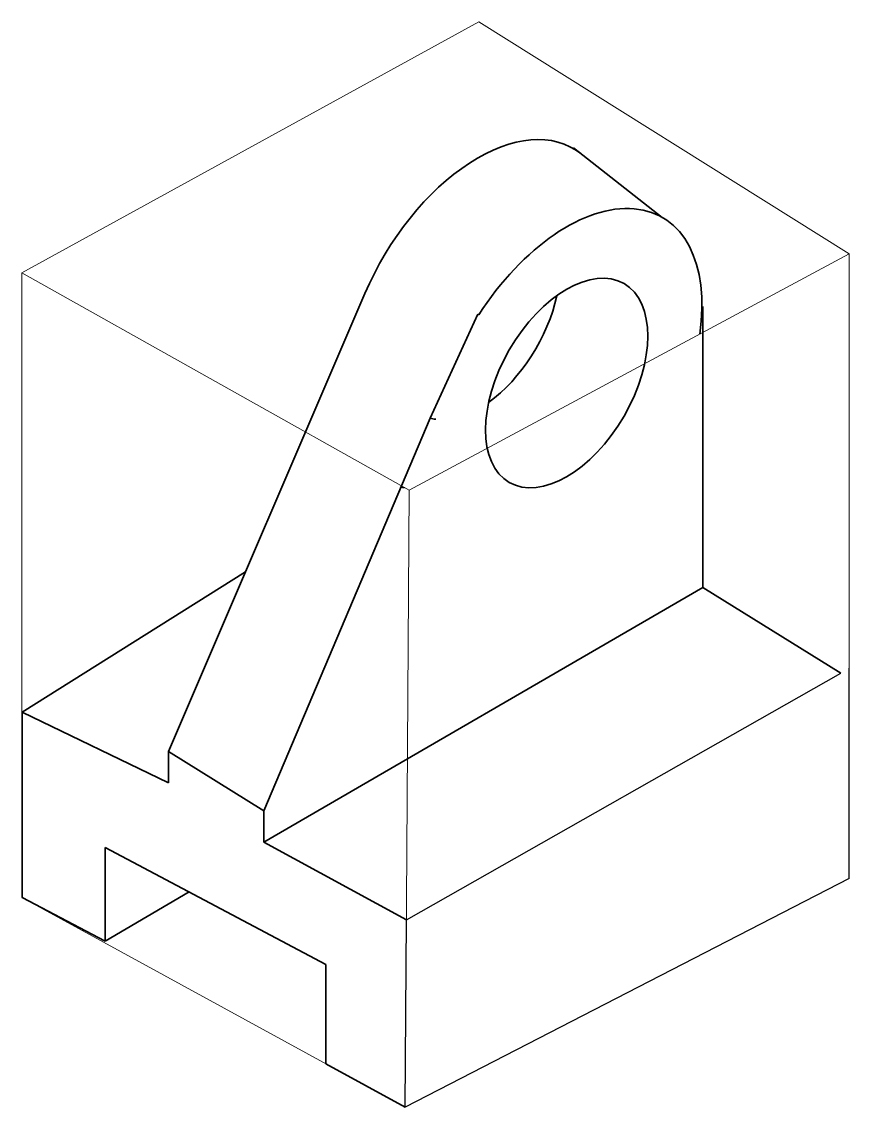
# Model space of a CAD drawing. Header units: millimetres. Extents: x -61 to 71, y 0 to 174.
import ezdxf

# ---------------------------------------------------------------- set-up
doc = ezdxf.new("R2010")
doc.units = ezdxf.units.MM
doc.header["$MEASUREMENT"] = 0

msp = doc.modelspace()

# ---------------------------------------------------------------- linework, layer by layer
at = {"color": 51, "lineweight": 5, "true_color": 0xf8f6b0}
for p, q in [((11.8, 173.8), (-61.4, 133.61)), ((71.12, 136.63), (11.8, 173.8)), ((71.12, 136.63), (0.64, 98.78)), ((71.12, 36.63), (71.12, 136.63)), ((-61.4, 33.61), (-61.4, 133.61)), ((-61.4, 133.61), (0.64, 98.78)), ((0.64, 98.78), (0, 0)), ((0, 0), (71.12, 36.63)), ((0, 0), (-61.4, 33.61))]:
    msp.add_line(p, q, dxfattribs=at)
at = {"lineweight": 35}
for p, q in [((41.16, 142.47), (26.94, 153.63)), ((-37.91, 56.96), (-6.45, 130.29)), ((4, 110.35), (11.63, 126.98)), ((11.8, 126.85), (11.63, 126.98)), ((47.65, 128.21), (47.5, 128.12)), ((47.65, 83.21), (47.65, 128.21)), ((-22.63, 47.44), (4, 110.35)), ((-61.32, 63.27), (-25.57, 85.72)), ((-22.63, 42.44), (47.65, 83.21)), ((69.75, 69.52), (47.65, 83.21)), ((-37.91, 51.96), (-61.32, 63.27)), ((-61.32, 63.27), (-61.32, 33.57)), ((-22.63, 47.44), (-37.91, 56.96)), ((-37.91, 56.96), (-37.91, 51.96)), ((-22.63, 42.44), (-22.63, 47.44)), ((0.2, 30), (-22.63, 42.44)), ((-48.04, 26.6), (-48.04, 41.6)), ((-48.04, 41.6), (-12.71, 22.85)), ((-61.32, 33.57), (-48.04, 26.6)), ((-48.04, 26.6), (-34.6, 34.47)), ((-12.71, 22.85), (-12.71, 6.96)), ((-12.71, 6.96), (0, 0))]:
    msp.add_line(p, q, dxfattribs=at)
at = {"lineweight": 30}
for p, q in [((71.12, 36.63), (71.12, 70.29)), ((0.2, 30), (69.75, 69.52)), ((71.12, 36.63), (0, 0)), ((0, 0), (0.2, 30))]:
    msp.add_line(p, q, dxfattribs=at)
at = {"lineweight": 35}
for centre, major_axis, start_param, end_param in [((11.63, 126.98), (-15.31, -26.52), 9.342725, 11.198696), ((25.86, 115.96), (-15.31, -26.52), 2.175522, 4.63366), ((11.8, 126.85), (-9.19, -15.91), 0.906382, 2.077753), ((11.8, 126.85), (-9.19, -15.91), 0.141566, 0.225964), ((11.63, 126.98), (-15.31, -26.52), 6.464113, 6.495529)]:
    msp.add_ellipse(centre, major_axis=major_axis, ratio=0.57735, start_param=start_param, end_param=end_param, dxfattribs=at)
msp.add_ellipse((25.86, 115.96), major_axis=(-9.19, -15.91), ratio=0.57735, dxfattribs=at)

doc.saveas('drawing.dxf')
